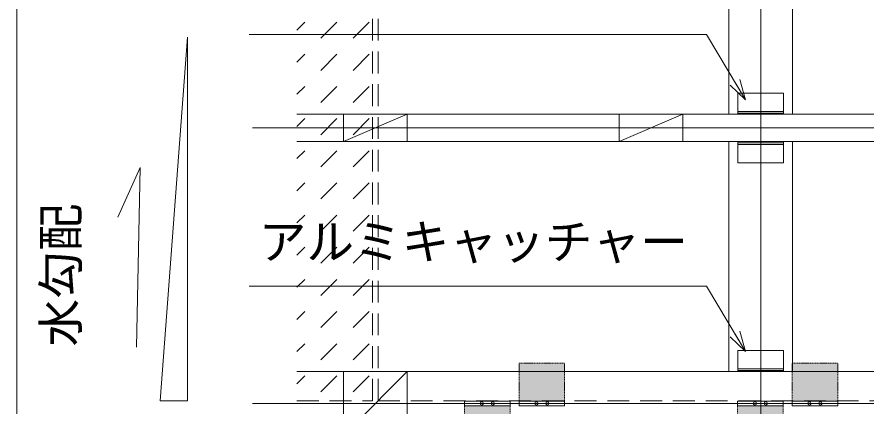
# Model space of a CAD drawing. Units: millimetres, scale not verified. Extents: x -4007 to 4007, y -2741 to 2832.
# Drawn here: x -4007 to -3074, y 1451 to 1879 of the extents above; entities that cross this region are included whole.
import ezdxf
from ezdxf.enums import TextEntityAlignment as Align

# ---------------------------------------------------------------- set-up
doc = ezdxf.new("R2010")
doc.units = ezdxf.units.MM
doc.header["$LTSCALE"] = 20
doc.linetypes.add('DASHED1', pattern=[1.8, 1.2, -0.6])
for name, color, linetype, lineweight in [('0-0_0-A01-枠A', 4, 'Continuous', 9), ('0-5_0', 7, 'Continuous', 9), ('0-8_A-B03-文字_書込_小', 7, 'Continuous', 9), ('0-9_A-E01-仕上太線', 5, 'Continuous', 9), ('0-A_0-A08-芯_他', 4, 'Continuous', 9), ('0-B_A-D08-下地_根太', 3, 'Continuous', 9), ('0-C_A-D09-金物_鋼材', 1, 'Continuous', 9), ('1-3_A-D08-下地_大引 補助', 1, 'Continuous', 9), ('1-4_A-D08-下地_大引', 6, 'Continuous', 9), ('1-6_SUNPO_s', 4, 'Continuous', 9)]:
    doc.layers.add(name, color=color, linetype=linetype, lineweight=lineweight)
doc.layers.add('0-D_A-D08-下地_束', color=7, linetype='Continuous')
doc.styles.add('ＭＳ ゴシック', font='')
doc.styles.get('ＭＳ ゴシック').set_extended_font_data('MS Gothic')

# ---------------------------------------------------------------- blocks, each defined once
blk = doc.blocks.new('waku')
at = {"layer": '0-0_0-A01-枠A'}
blk.add_line((396.67, 11513.33), (396.67, 366.67), dxfattribs=at)
blk = doc.blocks.new('EPDM')
at = {"layer": '0-5_0'}
blk.add_line((-700, -300), (700, 300), dxfattribs=at)
blk.add_lwpolyline([(700, 300), (-700, 300), (-700, -300), (700, -300)], close=True, dxfattribs=at)
blk = doc.blocks.new('アルミ束\u300030')
at = {"layer": '0-5_0'}
for p, q in [((-365, 500), (-365, -500)), ((-325, 500), (-325, -500)), ((325, 500), (325, -500)), ((365, 500), (365, -500))]:
    blk.add_line(p, q, dxfattribs=at)
for points in [[(-300, -500), (-765, -500), (-765, 500), (-300, 500)], [(300, 500), (765, 500), (765, -500), (300, -500)]]:
    blk.add_lwpolyline(points, dxfattribs=at)
blk = doc.blocks.new('アルミ束\u300070')
at = {"layer": '0-5_0'}
for p, q in [((-765, 500), (-765, -500)), ((-725, 500), (-725, -500)), ((725, 500), (725, -500)), ((765, 500), (765, -500))]:
    blk.add_line(p, q, dxfattribs=at)
for points in [[(-700, -500), (-1165, -500), (-1165, 500), (-700, 500)], [(700, 500), (1165, 500), (1165, -500), (700, -500)]]:
    blk.add_lwpolyline(points, dxfattribs=at)
blk = doc.blocks.new('プレートB-P')
at = {"layer": '0-5_0', "color": 4, "linetype": 'DASHED1'}
for p, q in [((-888, -500), (-888, 500)), ((-52, 500), (-888, 500)), ((-52, -500), (-888, -500))]:
    blk.add_line(p, q, dxfattribs=at)
at = {"layer": '0-5_0'}
for p, q in [((52, 500), (-52, 500)), ((52, -500), (52, 500))]:
    blk.add_line(p, q, dxfattribs=at)
blk.add_lwpolyline([(52, -500), (-52, -500), (-52, 500)], dxfattribs=at)
for centre in [(0, 120), (0, -120)]:
    blk.add_circle(centre, 36, dxfattribs=at)
at = {"layer": '0-5_0', "color": 4}
blk.add_solid([(-52, 500), (-52, -500), (-888, 500), (-888, -500)], dxfattribs=at)
blk = doc.blocks.new('EPDM 70x70')
at = {"layer": '0-5_0'}
blk.add_line((-700, 700), (700, -700), dxfattribs=at)
blk.add_lwpolyline([(700, 700), (-700, 700), (-700, -700), (700, -700)], close=True, dxfattribs=at)
blk = doc.blocks.new('_Open30')
at = {"layer": '1-6_SUNPO_s'}
blk.add_line((0, 0), (-20, 0), dxfattribs=at)
blk.add_lwpolyline([(-20, 5.36), (0, 0), (-20, -5.36)], dxfattribs=at)

msp = doc.modelspace()

# ---------------------------------------------------------------- linework, layer by layer
at = {"layer": '0-8_A-B03-文字_書込_小'}
msp.add_line((-3819.42, 1456.56), (-3849.42, 1456.56), dxfattribs=at)
for points in [[(-3819.42, 1456.56), (-3819.42, 1856.56), (-3849.42, 1456.56)], [(-3751.66, 1859.3), (-3248.97, 1859.3), (-3213.97, 1800.24)], [(-3875.18, 1515.61), (-3871.18, 1712.94), (-3895.94, 1658.29)], [(-3751.66, 1582.54), (-3248.97, 1582.54), (-3213.97, 1523.49)]]:
    msp.add_lwpolyline(points, dxfattribs=at)
at = {"layer": '0-9_A-E01-仕上太線'}
for p, q in [((-3699.14, 1864.25), (-3690.5, 1872.89)), ((-3672.82, 1855.21), (-3655.14, 1872.89)), ((-3637.46, 1855.21), (-3619.79, 1872.89)), ((-3699.14, 1828.89), (-3690.5, 1837.54)), ((-3672.82, 1819.86), (-3655.14, 1837.54)), ((-3637.46, 1819.86), (-3619.79, 1837.54)), ((-3699.14, 1793.54), (-3690.5, 1802.18)), ((-3672.82, 1784.5), (-3655.14, 1802.18)), ((-3637.46, 1784.5), (-3619.79, 1802.18)), ((-3699.14, 1758.18), (-3690.5, 1766.83)), ((-3672.82, 1749.15), (-3655.14, 1766.83)), ((-3637.46, 1749.15), (-3619.79, 1766.83)), ((-3699.14, 1722.83), (-3690.5, 1731.47)), ((-3672.82, 1713.79), (-3655.14, 1731.47)), ((-3637.46, 1713.79), (-3619.79, 1731.47)), ((-3699.14, 1687.47), (-3690.5, 1696.11)), ((-3672.82, 1678.44), (-3655.14, 1696.11)), ((-3637.46, 1678.44), (-3619.79, 1696.11)), ((-3699.14, 1652.12), (-3690.5, 1660.76)), ((-3672.82, 1643.08), (-3655.14, 1660.76)), ((-3637.46, 1643.08), (-3619.79, 1660.76)), ((-3699.14, 1616.76), (-3690.5, 1625.4)), ((-3672.82, 1607.73), (-3655.14, 1625.4)), ((-3637.46, 1607.73), (-3619.79, 1625.4)), ((-3699.14, 1581.41), (-3690.5, 1590.05)), ((-3672.82, 1572.37), (-3655.14, 1590.05)), ((-3637.46, 1572.37), (-3619.79, 1590.05)), ((-3699.14, 1546.05), (-3690.5, 1554.69)), ((-3672.82, 1537.02), (-3655.14, 1554.69)), ((-3637.46, 1537.02), (-3619.79, 1554.69)), ((-3699.14, 1510.7), (-3690.5, 1519.34)), ((-3672.82, 1501.66), (-3655.14, 1519.34)), ((-3637.46, 1501.66), (-3619.79, 1519.34)), ((-3699.14, 1475.34), (-3690.5, 1483.98)), ((-3672.82, 1466.31), (-3655.14, 1483.98)), ((-3637.46, 1466.31), (-3619.79, 1483.98))]:
    msp.add_line(p, q, dxfattribs=at)
at = {"layer": '0-9_A-E01-仕上太線', "linetype": 'DASHED1'}
msp.add_lwpolyline([(-3699.14, 1456.56), (-3616, 1456.56), (-3616, 2056.56), (-3699.14, 2056.56)], dxfattribs=at)
msp.add_lwpolyline([(-3610, 1456.56), (-3010, 1456.56), (-3010, 2056.56), (-3610, 2056.56)], close=True, dxfattribs=at)
at = {"layer": '0-A_0-A08-芯_他'}
for p, q in [((-3748, 1756.56), (-448, 1756.56)), ((-3748, 1453.56), (-448, 1453.56))]:
    msp.add_line(p, q, dxfattribs=at)
at = {"layer": '0-B_A-D08-下地_根太'}
for p, q in [((-3699.14, 1771.56), (-586, 1771.56)), ((-3699.14, 1741.56), (-586, 1741.56)), ((-3699.14, 1488.56), (-586, 1488.56))]:
    msp.add_line(p, q, dxfattribs=at)
at = {"layer": '1-3_A-D08-下地_大引 補助'}
msp.add_line((-3189.57, 779.56), (-3189.57, 2431.56), dxfattribs=at)
at = {"layer": '1-4_A-D08-下地_大引'}
for p, q in [((-3224.57, 1771.56), (-3224.57, 2024.56)), ((-3154.57, 1771.56), (-3154.57, 2024.56)), ((-3224.57, 1488.56), (-3224.57, 1741.56)), ((-3154.57, 1488.56), (-3154.57, 1741.56))]:
    msp.add_line(p, q, dxfattribs=at)

# ---------------------------------------------------------------- block references
at = {"layer": '0-0_0-A01-枠A', "xscale": 0.5, "yscale": 0.5}
msp.add_blockref('waku', (-4205, -2924.31), dxfattribs=at)
at = {"layer": '0-8_A-B03-文字_書込_小', "xscale": 1.125, "yscale": 1.125, "rotation": 300.65633}
for p in [(-3206.32, 1787.33), (-3206.32, 1510.58)]:
    msp.add_blockref('_Open30', p, dxfattribs=at)
at = {"layer": '0-C_A-D09-金物_鋼材', "xscale": 0.05, "yscale": 0.05}
for p in [(-3613, 1756.56), (-3310, 1756.56)]:
    msp.add_blockref('EPDM', p, dxfattribs=at)
for name, p, rotation in [('プレートB-P', (-3430, 1453.56), 270), ('プレートB-P', (-3130, 1453.56), 270), ('EPDM 70x70', (-3613, 1453.56), 90), ('プレートB-P', (-3490, 1453.56), 90), ('プレートB-P', (-3190, 1453.56), 90)]:
    msp.add_blockref(name, p, dxfattribs=dict(at, rotation=rotation))
at = {"layer": '0-D_A-D08-下地_束', "xscale": 0.05, "yscale": 0.05, "rotation": 270}
for name, p in [('アルミ束\u300030', (-3189.57, 1756.56)), ('アルミ束\u300070', (-3189.57, 1453.56))]:
    msp.add_blockref(name, p, dxfattribs=at)

# ---------------------------------------------------------------- texts
at = {"layer": '0-8_A-B03-文字_書込_小', "style": 'ＭＳ ゴシック'}
msp.add_text('水勾配', height=38.42, rotation=90, dxfattribs=at).set_placement((-3927.92, 1516.2), align=Align.BOTTOM_LEFT)
msp.add_text('アルミキャッチャー', height=38.42, dxfattribs=at).set_placement((-3741.22, 1600.78), align=Align.BOTTOM_LEFT)

doc.saveas('drawing.dxf')
